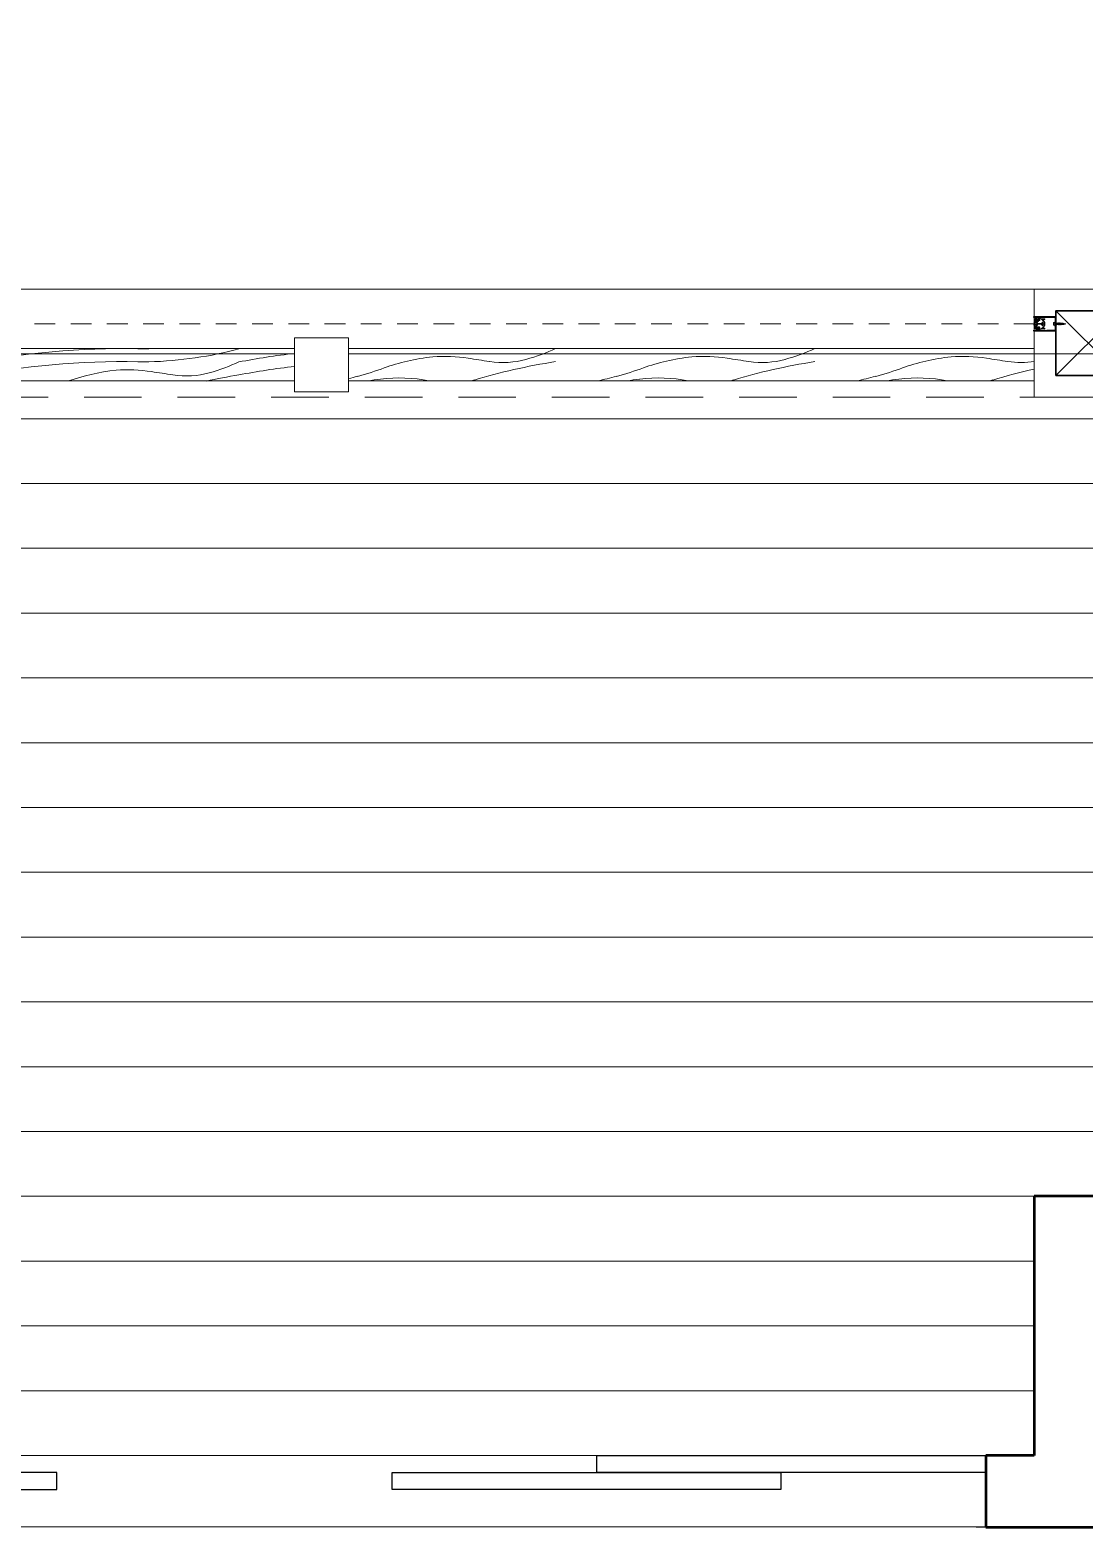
# Model space of a CAD drawing. Header units: inches. Extents: x -1373 to 690, y -94 to 608.
# Drawn here: x 391.4 to 489, y 306 to 444.6 of the extents above; entities that cross this region are included whole.
import ezdxf

# ---------------------------------------------------------------- set-up
doc = ezdxf.new("R2010")
doc.units = ezdxf.units.IN
doc.header["$MEASUREMENT"] = 0
for name, pattern in [('Dashed', [8.666667, 5.333333, -3.333334]), ('PHANTOM2', [1.25, 0.625, -0.125, 0.125, -0.125, 0.125, -0.125]), ('short Dashed', [3.36, 1.92, -1.44]), ('Wipeout_Contour', [39.370079, 0, -39.370079])]:
    doc.linetypes.add(name, pattern=pattern)
for name, color, linetype, lineweight, true_color in [('0_Pen_No__21', 7, 'Continuous', 13, 0x3687d9), ('0_Pen_No__22', 7, 'Continuous', 13, 0x650066), ('A-BEAM.N_Pen_No__2', 7, 'Continuous', 18, 0x404040), ('A-COLS.N_Pen_No__21', 7, 'Continuous', 13, 0x3687d9), ('A-COLS.N_Pen_No__22', 7, 'Continuous', 13, 0x650066), ('A-CSWK.N_Pen_No__21', 7, 'Continuous', 13, 0x3687d9), ('A-STRS-EXTR.N_Pen_No__2', 7, 'Continuous', 18, 0x404040), ('A-WALL-EXTR.N_Pen_No__3', 7, 'Continuous', 25, 0x8c4600), ('Doors_Pen_No__3', 7, 'Continuous', 25, 0x8c4600), ('Doors_Pen_No__6', 7, 'Continuous', 18, 0x2c53a6), ('Skin Separator Lines_Pen_No__25', 7, 'Continuous', 35, 0xd9610b)]:
    doc.layers.add(name, color=color, linetype=linetype, lineweight=lineweight, true_color=true_color)
for name, color, linetype in [('A-BEAM.N', 7, 'Continuous'), ('A-COLS.N', 7, 'Continuous'), ('A-STRS-EXTR.N', 7, 'Continuous'), ('A-WALL-EXTR.N', 7, 'Continuous'), ('A-WALL-PRTL.N', 7, 'Continuous'), ('Cover Fills', 7, 'Continuous'), ('Doors', 7, 'Continuous')]:
    doc.layers.add(name, color=color, linetype=linetype)
for name, color, linetype, lineweight in [('A-COLS.N_Pen_No__23', 7, 'Continuous', 20), ('A-WALL-EXTR.N_Pen_No__1', 7, 'Continuous', 50), ('A-WALL-PRTL.N_Pen_No__23', 7, 'Continuous', 20), ('Cover Fills_Pen_No__96', 8, 'Continuous', 18), ('Doors_Pen_No__1', 7, 'Continuous', 50)]:
    doc.layers.add(name, color=color, linetype=linetype, lineweight=lineweight)

# ---------------------------------------------------------------- blocks, each defined once
blk = doc.blocks.new('Slab_6', base_point=(-3.57, 312.64))
at = {"layer": 'Cover Fills_Pen_No__96', "linetype": 'Continuous', "lineweight": 18}
h = blk.add_hatch(dxfattribs=at)
h.set_pattern_fill('06___Parallel_06__H', color=8, style=0, pattern_type=2)
h.set_pattern_definition([(0, (214.9315, 384.6384), (0, 6), [])])
h.paths.add_polyline_path([(-3.57, 312.64), (484.43, 312.64), (484.43, 336.64), (628.43, 336.64), (628.43, 328.64), (676.43, 328.64), (676.43, 384.64), (628.43, 384.64), (628.43, 420.64), (336.43, 420.64), (336.43, 444.64), (36.43, 444.64), (36.43, 424.64), (-3.57, 424.64)])
at = {"layer": 'A-STRS-EXTR.N_Pen_No__2', "color": 49, "linetype": 'Continuous', "lineweight": 18, "true_color": 0x404040, "flags": 128}
blk.add_lwpolyline([(-3.57, 312.64), (484.43, 312.64), (484.43, 336.64), (628.43, 336.64), (628.43, 328.64), (676.43, 328.64), (676.43, 384.64), (628.43, 384.64), (628.43, 420.64), (336.43, 420.64), (336.43, 444.64), (36.43, 444.64), (36.43, 424.64), (-3.57, 424.64)], close=True, dxfattribs=at)
blk = doc.blocks.new('*X16')
at = {"layer": 'Cover Fills_Pen_No__96', "color": 8, "linetype": 'Continuous', "lineweight": 18}
for centre, major_axis, start_param, end_param in [((425.69, 405.11), (20.09, 0), 1.809894, 2.068595), ((430.07, 420.55), (14.76, 0), 5.227548, 5.459843), ((454.07, 420.55), (14.76, 0), 5.227548, 5.459843), ((410.91, 422.56), (22.74, 0), 5.208763, 5.338342), ((431.72, 408.17), (12.78, 0), 1.807645, 2.196749), ((429.67, 410.36), (8.1, 0), 1.279522, 1.688594), ((642.22, 764.85), (732.06, 0), 4.421115, 4.423958), ((450.66, 397.32), (34.86, 0), 1.878454, 2.116194), ((435.22, 416), (4.31, 0), 4.423958, 5.227548), ((434.91, 422.56), (22.74, 0), 5.208763, 5.338342), ((455.72, 408.17), (12.78, 0), 1.807645, 2.196749), ((453.67, 410.36), (8.1, 0), 1.279522, 1.688594), ((666.22, 764.85), (732.06, 0), 4.421115, 4.423958), ((474.66, 397.32), (34.86, 0), 1.878454, 2.116194), ((459.22, 416), (4.31, 0), 4.423958, 5.227548), ((458.91, 422.56), (22.74, 0), 5.208763, 5.338342), ((479.72, 408.17), (12.78, 0), 1.807645, 2.196749), ((477.67, 410.36), (8.1, 0), 1.279522, 1.688594), ((690.22, 764.85), (732.06, 0), 4.421115, 4.423958), ((498.66, 397.32), (34.86, 0), 1.990994, 2.116194), ((483.22, 416), (4.31, 0), 4.423958, 4.999261), ((412.06, 421.5), (20.32, 0), 5.164286, 5.208763), ((428.88, 402.54), (20.17, 0), 1.821347, 1.882366), ((425.62, 408.92), (7, 0), 1.1682, 1.821347), ((430.31, 414.09), (4.36, 0), 5.172557, 5.257787), ((436.06, 421.5), (20.32, 0), 5.112543, 5.208763), ((452.88, 402.54), (20.17, 0), 1.821347, 1.882366), ((449.62, 408.92), (7, 0), 1.1682, 1.821347), ((454.31, 414.09), (4.36, 0), 5.172557, 5.257787), ((460.06, 421.5), (20.32, 0), 5.112543, 5.208763), ((476.88, 402.54), (20.17, 0), 1.821347, 1.882366), ((473.62, 408.92), (7, 0), 1.1682, 1.821347), ((478.31, 414.09), (4.36, 0), 5.172557, 5.257787)]:
    blk.add_ellipse(centre, major_axis=major_axis, ratio=0.5, start_param=start_param, end_param=end_param, dxfattribs=at)
blk = doc.blocks.new('Slab_13', base_point=(484.43, 415.14))
at = {"layer": 'A-WALL-PRTL.N_Pen_No__23', "color": 7, "linetype": 'Continuous', "lineweight": 20, "flags": 128}
blk.add_lwpolyline([(484.43, 415.14), (420.93, 415.14), (420.93, 412.14), (484.43, 412.14)], close=True, dxfattribs=at)
at = {"layer": 'A-WALL-PRTL.N', "color": 7, "linetype": 'Continuous', "lineweight": 20}
blk.add_blockref('*X16', (0, 0), dxfattribs=at)
blk = doc.blocks.new('*X18')
at = {"layer": 'Cover Fills_Pen_No__96', "color": 8, "linetype": 'Continuous', "lineweight": 18}
for centre, major_axis, start_param, end_param in [((329.18, 423.93), (20.09, 0), 5.082008, 5.210188), ((352.01, 396.84), (36.59, 0), 1.504981, 1.941007), ((353.18, 423.93), (20.09, 0), 4.774161, 5.210188), ((376.01, 396.84), (36.59, 0), 1.504981, 1.941007), ((377.18, 423.93), (20.09, 0), 4.774161, 5.210188), ((400.01, 396.84), (36.59, 0), 1.504981, 1.941007), ((401.18, 423.93), (20.09, 0), 4.774161, 5.210188), ((424.01, 396.84), (36.59, 0), 1.793304, 1.941007), ((328.74, 419.31), (14.76, 0), 5.261049, 5.459843), ((352.01, 395.64), (36.59, 0), 1.504981, 1.941007), ((354.39, 406.93), (12.78, 0), 1.807645, 2.187993), ((352.34, 409.12), (8.1, 0), 1.279522, 1.688594), ((352.74, 419.31), (14.76, 0), 5.227548, 5.459843), ((376.01, 395.64), (36.59, 0), 1.504981, 1.941007), ((378.39, 406.93), (12.78, 0), 1.807645, 2.187993), ((376.34, 409.12), (8.1, 0), 1.279522, 1.688594), ((376.74, 419.31), (14.76, 0), 5.227548, 5.459843), ((400.01, 395.64), (36.59, 0), 1.504981, 1.941007), ((402.39, 406.93), (12.78, 0), 1.807645, 2.187993), ((400.34, 409.12), (8.1, 0), 1.279522, 1.688594), ((400.74, 419.31), (14.76, 0), 5.227548, 5.459843), ((424.01, 395.64), (36.59, 0), 1.793304, 1.941007), ((349.33, 396.08), (34.86, 0), 1.878454, 1.949597), ((564.89, 763.61), (732.06, 0), 4.421115, 4.423958), ((357.89, 414.76), (4.31, 0), 4.423958, 5.227548), ((373.33, 396.08), (34.86, 0), 1.878454, 1.971211), ((588.89, 763.61), (732.06, 0), 4.421115, 4.423958), ((381.89, 414.76), (4.31, 0), 4.423958, 5.227548), ((397.33, 396.08), (34.86, 0), 1.878454, 1.971211), ((612.89, 763.61), (732.06, 0), 4.421115, 4.423958), ((405.89, 414.76), (4.31, 0), 4.423958, 5.227548), ((421.33, 396.08), (34.86, 0), 1.878454, 1.971211)]:
    blk.add_ellipse(centre, major_axis=major_axis, ratio=0.5, start_param=start_param, end_param=end_param, dxfattribs=at)
blk = doc.blocks.new('Slab_14', base_point=(336.43, 415.14))
at = {"layer": 'A-WALL-PRTL.N_Pen_No__23', "color": 7, "linetype": 'Continuous', "lineweight": 20, "flags": 128}
blk.add_lwpolyline([(336.43, 415.14), (415.93, 415.14), (415.93, 412.14), (336.43, 412.14)], close=True, dxfattribs=at)
at = {"layer": 'A-WALL-PRTL.N', "color": 7, "linetype": 'Continuous', "lineweight": 20}
blk.add_blockref('*X18', (0, 0), dxfattribs=at)
blk = doc.blocks.new('RD05 Bifold')
at = {"layer": 'Doors_Pen_No__1', "color": 7, "linetype": 'Continuous', "lineweight": 50}
for p, q in [((-42, 0), (-42, -6.62)), ((42, 0), (42, -6.62))]:
    blk.add_line(p, q, dxfattribs=at)
at = {"layer": 'Doors_Pen_No__3', "color": 34, "linetype": 'Continuous', "lineweight": 25, "true_color": 0x8c4600}
for p, q in [((6.6, 18.19), (-3.9, 0)), ((7.58, 17.62), (6.6, 18.19)), ((8.55, 18.19), (7.58, 17.62)), ((19.05, 0), (8.55, 18.19)), ((29.55, 18.19), (19.05, 0)), ((30.53, 17.62), (29.55, 18.19)), ((31.5, 18.19), (30.53, 17.62)), ((42, 0), (31.5, 18.19)), ((-2.92, -0.56), (7.58, 17.62)), ((7.58, 17.62), (18.08, -0.56)), ((20.03, -0.56), (30.53, 17.62)), ((30.53, 17.62), (41.03, -0.56)), ((-42.25, 0), (-42.25, 0)), ((-42, 0), (-42, -6.62)), ((-3.9, 0), (-2.92, -0.56)), ((18.08, -0.56), (19.05, 0)), ((19.05, 0), (20.03, -0.56)), ((41.03, -0.56), (42, 0)), ((42, 0), (42, -6.62)), ((42.25, 0), (42.25, 0)), ((-42.25, -6.62), (-42.25, -6.63)), ((42.25, -6.62), (42.25, -6.63))]:
    blk.add_line(p, q, dxfattribs=at)
blk = doc.blocks.new('Wall_4', base_point=(628.43, 336.64))
at = {"layer": 'A-WALL-EXTR.N_Pen_No__1', "color": 7, "linetype": 'Continuous', "lineweight": 50, "flags": 128}
for points in [[(484.43, 336.64), (484.43, 330.01)], [(498.81, 336.64), (484.43, 336.64)], [(621.81, 336.64), (582.81, 336.64)], [(491.06, 330.01), (498.81, 330.01)], [(582.81, 330.01), (621.81, 330.01)]]:
    blk.add_lwpolyline(points, dxfattribs=at)
at = {"layer": 'A-WALL-EXTR.N_Pen_No__3', "color": 34, "linetype": 'Continuous', "lineweight": 25, "true_color": 0x8c4600}
for p, q in [((582.81, 336.64), (498.81, 336.64)), ((498.81, 330.01), (582.81, 330.01))]:
    blk.add_line(p, q, dxfattribs=at)
at = {"layer": 'Doors', "color": 34, "linetype": 'Continuous', "lineweight": 25, "true_color": 0x8c4600, "zscale": 39.37007874015748}
blk.add_blockref('RD05 Bifold', (540.81, 336.64), dxfattribs=at)
blk = doc.blocks.new('RD03 Slider 1')
at = {"layer": 'Doors_Pen_No__1', "color": 7, "linetype": 'Continuous', "lineweight": 50}
for p, q in [((-70.5, 0), (-70.5, -6.62)), ((70.5, 0), (70.5, -6.62))]:
    blk.add_line(p, q, dxfattribs=at)
at = {"layer": 'Doors_Pen_No__3', "color": 34, "linetype": 'Continuous', "lineweight": 25, "true_color": 0x8c4600}
for p, q in [((-34.5, 0), (-70.5, 0)), ((-70.5, 0), (-70.5, -1.57)), ((-70.5, 0), (-70.5, -6.62)), ((-34.5, -1.57), (-34.5, 0)), ((34.5, 0), (70.5, 0)), ((34.5, -1.57), (34.5, 0)), ((70.5, 0), (70.5, -1.57)), ((70.5, 0), (70.5, -6.62)), ((-70.5, -1.57), (-34.5, -1.57)), ((-15.53, -1.57), (-51.52, -1.57)), ((-51.52, -1.57), (-51.52, -3.15)), ((-15.53, -3.15), (-15.53, -1.57)), ((15.53, -1.57), (51.52, -1.57)), ((15.53, -3.15), (15.53, -1.57)), ((70.5, -1.57), (34.5, -1.57)), ((51.52, -1.57), (51.52, -3.15)), ((-51.52, -3.15), (-15.53, -3.15)), ((51.52, -3.15), (15.53, -3.15))]:
    blk.add_line(p, q, dxfattribs=at)
at = {"layer": 'Doors_Pen_No__6', "color": 167, "linetype": 'Continuous', "lineweight": 18, "true_color": 0x2c53a6}
for p, q in [((-70.5, 0), (70.5, 0)), ((-70.5, -6.62), (70.5, -6.62))]:
    blk.add_line(p, q, dxfattribs=at)
blk = doc.blocks.new('Wall_5', base_point=(484.43, 312.64))
at = {"layer": 'A-WALL-EXTR.N_Pen_No__1', "color": 7, "linetype": 'Continuous', "lineweight": 50, "flags": 128}
for points in [[(484.43, 312.64), (479.93, 312.64)], [(479.93, 306.01), (491.06, 306.01)]]:
    blk.add_lwpolyline(points, dxfattribs=at)
at = {"layer": 'Doors', "color": 34, "linetype": 'Continuous', "lineweight": 25, "true_color": 0x8c4600, "zscale": 39.37007874015748}
blk.add_blockref('RD03 Slider 1', (409.43, 312.64), dxfattribs=at)
blk = doc.blocks.new('Wall_7', base_point=(484.43, 336.64))
at = {"layer": 'A-WALL-EXTR.N_Pen_No__1', "color": 7, "linetype": 'Continuous', "lineweight": 50, "flags": 128}
for points in [[(484.43, 330.01), (484.43, 312.64)], [(491.06, 312.64), (491.06, 330.01)]]:
    blk.add_lwpolyline(points, dxfattribs=at)
blk = doc.blocks.new('Beam_6', base_point=(623.43, 415.64))
at = {"layer": 'A-BEAM.N_Pen_No__2', "color": 49, "linetype": 'Dashed', "lineweight": 18, "true_color": 0x404040}
for p, q in [((628.43, 420.64), (336.43, 420.64)), ((618.43, 410.64), (336.43, 410.64))]:
    blk.add_line(p, q, dxfattribs=at)
blk = doc.blocks.new('Column_26', base_point=(489.43, 415.64))
at = {"layer": 'A-COLS.N_Pen_No__21', "color": 145, "linetype": 'Continuous', "lineweight": 13, "true_color": 0x3687d9}
for p, q in [((486.43, 412.64), (492.43, 418.64)), ((492.43, 412.64), (486.43, 418.64))]:
    blk.add_line(p, q, dxfattribs=at)
at = {"layer": 'A-COLS.N_Pen_No__22', "color": 206, "linetype": 'Continuous', "lineweight": 13, "true_color": 0x650066, "flags": 128}
blk.add_lwpolyline([(484.43, 410.64), (494.43, 410.64), (494.43, 420.64), (484.43, 420.64)], close=True, dxfattribs=at)
at = {"layer": 'Skin Separator Lines_Pen_No__25', "color": 32, "linetype": 'Continuous', "lineweight": 35, "true_color": 0xd9610b, "flags": 128}
blk.add_lwpolyline([(486.43, 412.64), (486.43, 418.64), (492.43, 418.64), (492.43, 412.64)], close=True, dxfattribs=at)
blk = doc.blocks.new('Column_29', base_point=(418.43, 413.64))
at = {"color": 254, "linetype": 'Wipeout_Contour', "lineweight": 0, "ltscale": 2353.510062}
blk.add_wipeout([(420.93, 411.14), (420.93, 416.14), (415.93, 416.14), (415.93, 411.14)], dxfattribs=at).dxf.layer = 'Cover Fills'
at = {"layer": 'A-COLS.N_Pen_No__23', "color": 7, "linetype": 'Continuous', "lineweight": 20, "flags": 128}
blk.add_lwpolyline([(420.93, 411.14), (420.93, 416.14), (415.93, 416.14), (415.93, 411.14)], close=True, dxfattribs=at)

msp = doc.modelspace()

# ---------------------------------------------------------------- linework, layer by layer
at = {"layer": '0_Pen_No__21', "color": 145, "linetype": 'short Dashed', "lineweight": 13, "true_color": 0x3687d9}
msp.add_line((484.47, 417.43), (336.39, 417.43), dxfattribs=at)
at = {"layer": '0_Pen_No__22', "color": 206, "linetype": 'Continuous', "lineweight": 13, "true_color": 0x650066}
for p, q in [((484.37, 418.02), (484.37, 418.09)), ((484.38, 417.5), (484.38, 417.49)), ((484.38, 417.34), (484.38, 417.33)), ((484.39, 418.1), (486.43, 418.1)), ((484.39, 418), (484.42, 418)), ((484.4, 417.48), (484.44, 417.48)), ((484.44, 417.36), (484.4, 417.36)), ((484.42, 417.84), (484.42, 417.73)), ((484.51, 417.89), (484.46, 417.89)), ((484.51, 417.67), (484.46, 417.67)), ((484.51, 417.89), (484.51, 417.67)), ((484.56, 417.85), (484.51, 417.73)), ((484.92, 417.84), (484.51, 417.84)), ((484.92, 417.73), (484.51, 417.73)), ((484.52, 418), (484.52, 418)), ((484.58, 417.92), (484.52, 417.92)), ((484.52, 417.92), (484.52, 417.82)), ((484.52, 417.76), (484.52, 417.61)), ((484.62, 417.85), (484.56, 417.72)), ((484.56, 417.84), (484.56, 417.85)), ((484.56, 417.72), (484.56, 417.73)), ((484.58, 417.93), (484.58, 417.86)), ((484.66, 417.93), (484.58, 417.93)), ((484.58, 417.85), (484.58, 417.92)), ((484.58, 417.86), (484.66, 417.86)), ((484.64, 417.85), (484.58, 417.85)), ((484.58, 417.73), (484.58, 417.63)), ((484.66, 417.73), (484.58, 417.73)), ((484.58, 417.73), (484.64, 417.73)), ((484.58, 417.62), (484.58, 417.73)), ((484.58, 417.63), (484.81, 417.63)), ((484.62, 418), (484.62, 418)), ((484.67, 417.85), (484.62, 417.72)), ((484.62, 417.84), (484.62, 417.85)), ((484.62, 417.72), (484.62, 417.73)), ((484.64, 417.73), (484.64, 417.85)), ((484.66, 418.02), (484.66, 417.93)), ((484.8, 417.93), (484.66, 418.02)), ((484.66, 417.86), (484.66, 417.73)), ((484.72, 417.85), (484.67, 417.72)), ((484.67, 417.84), (484.67, 417.85)), ((484.67, 417.72), (484.67, 417.73)), ((484.71, 418), (484.72, 418)), ((484.72, 417.84), (484.72, 417.85)), ((484.78, 417.85), (484.72, 417.72)), ((484.72, 417.72), (484.72, 417.73)), ((484.76, 417.45), (485.08, 417.45)), ((485.08, 417.38), (484.76, 417.38)), ((484.83, 417.85), (484.78, 417.72)), ((484.78, 417.84), (484.78, 417.85)), ((484.78, 417.72), (484.78, 417.73)), ((484.95, 417.78), (484.79, 417.75)), ((484.9, 417.93), (484.8, 417.93)), ((484.81, 418), (484.82, 418)), ((484.81, 417.84), (484.85, 417.88)), ((484.81, 417.63), (484.81, 417.84)), ((484.83, 417.84), (484.83, 417.85)), ((484.85, 417.88), (484.9, 417.88)), ((484.92, 417.84), (484.87, 417.77)), ((484.91, 418), (484.92, 418)), ((484.92, 417.84), (484.95, 417.78)), ((484.95, 417.78), (484.92, 417.73)), ((485.01, 418), (485.02, 418)), ((485.11, 418), (485.12, 418)), ((485.4, 417.88), (485.11, 417.88)), ((485.15, 417.53), (485.15, 417.58)), ((485.15, 417.26), (485.15, 417.31)), ((485.16, 417.59), (485.21, 417.59)), ((485.4, 417.83), (485.2, 417.83)), ((485.21, 418), (485.22, 418)), ((485.22, 417.58), (485.22, 417.53)), ((485.22, 417.31), (485.22, 417.26)), ((485.31, 418), (485.31, 418)), ((485.4, 417.88), (485.4, 417.83)), ((485.41, 418), (485.41, 418)), ((485.51, 418), (485.51, 418)), ((485.61, 418), (486.34, 418)), ((486.22, 417.55), (486.32, 417.55)), ((486.22, 417.55), (486.22, 417.3)), ((486.22, 417.5), (486.32, 417.5)), ((486.22, 417.34), (486.32, 417.34)), ((486.22, 417.3), (486.32, 417.3)), ((486.32, 417.62), (486.35, 417.62)), ((486.32, 417.62), (486.32, 417.22)), ((486.35, 417.99), (486.35, 416.86)), ((486.35, 417.62), (486.35, 417.22)), ((486.35, 417.52), (486.4, 417.48)), ((486.35, 417.33), (486.41, 417.52)), ((486.35, 417.36), (486.36, 417.36)), ((486.35, 417.33), (486.36, 417.33)), ((486.36, 417.33), (486.42, 417.52)), ((486.37, 417.36), (486.46, 417.36)), ((486.41, 417.52), (486.42, 417.52)), ((486.41, 417.48), (486.5, 417.48)), ((486.44, 417.48), (486.42, 417.52)), ((486.45, 417.33), (486.43, 417.36)), ((486.45, 418.09), (486.45, 416.76)), ((486.45, 417.33), (486.51, 417.52)), ((486.45, 417.33), (486.46, 417.33)), ((486.46, 417.33), (486.52, 417.52)), ((486.47, 417.36), (486.56, 417.36)), ((486.51, 417.52), (486.52, 417.52)), ((486.51, 417.48), (486.6, 417.48)), ((486.54, 417.48), (486.52, 417.52)), ((486.55, 417.33), (486.53, 417.36)), ((486.55, 417.33), (486.61, 417.52)), ((486.55, 417.33), (486.56, 417.33)), ((486.56, 417.33), (486.62, 417.52)), ((486.57, 417.36), (486.66, 417.36)), ((486.61, 417.52), (486.62, 417.52)), ((486.61, 417.48), (486.7, 417.48)), ((486.64, 417.48), (486.62, 417.52)), ((486.64, 417.33), (486.63, 417.36)), ((486.64, 417.33), (486.71, 417.52)), ((486.64, 417.33), (486.66, 417.33)), ((486.66, 417.33), (486.72, 417.52)), ((486.67, 417.36), (486.76, 417.36)), ((486.71, 417.52), (486.72, 417.52)), ((486.71, 417.48), (486.8, 417.48)), ((486.73, 417.48), (486.72, 417.52)), ((486.74, 417.33), (486.73, 417.36)), ((486.74, 417.33), (486.81, 417.52)), ((486.74, 417.33), (486.75, 417.33)), ((486.75, 417.33), (486.82, 417.52)), ((486.77, 417.36), (486.86, 417.36)), ((486.81, 417.52), (486.82, 417.52)), ((486.81, 417.48), (486.9, 417.48)), ((486.83, 417.48), (486.82, 417.52)), ((486.84, 417.33), (486.83, 417.36)), ((486.84, 417.33), (486.91, 417.52)), ((486.84, 417.33), (486.85, 417.33)), ((486.85, 417.33), (486.92, 417.52)), ((486.87, 417.36), (486.96, 417.36)), ((486.91, 417.52), (486.92, 417.52)), ((486.91, 417.48), (487, 417.48)), ((486.93, 417.48), (486.92, 417.52)), ((486.94, 417.33), (486.93, 417.36)), ((486.94, 417.33), (487.01, 417.5)), ((486.94, 417.33), (486.95, 417.33)), ((486.95, 417.33), (487.02, 417.5)), ((486.97, 417.36), (487.05, 417.36)), ((487.02, 417.5), (487.01, 417.5)), ((487.01, 417.48), (487.1, 417.48)), ((487.02, 417.48), (487.02, 417.5)), ((487.05, 417.35), (487.1, 417.49)), ((487.05, 417.35), (487.05, 417.36)), ((487.06, 417.35), (487.05, 417.35)), ((487.06, 417.35), (487.11, 417.49)), ((487.07, 417.36), (487.1, 417.36)), ((487.11, 417.49), (487.1, 417.49)), ((487.27, 417.4), (487.1, 417.36)), ((487.11, 417.48), (487.11, 417.49)), ((487.19, 417.46), (487.11, 417.48)), ((487.15, 417.36), (487.19, 417.47)), ((487.15, 417.36), (487.15, 417.37)), ((487.17, 417.36), (487.15, 417.36)), ((487.17, 417.36), (487.2, 417.47)), ((487.2, 417.47), (487.19, 417.47)), ((487.21, 417.45), (487.2, 417.47)), ((487.28, 417.44), (487.2, 417.46)), ((487.26, 417.39), (487.28, 417.45)), ((487.26, 417.39), (487.26, 417.4)), ((487.27, 417.39), (487.26, 417.39)), ((487.27, 417.39), (487.29, 417.44)), ((487.29, 417.44), (487.28, 417.45)), ((487.34, 417.42), (487.28, 417.41)), ((487.3, 417.43), (487.29, 417.44)), ((487.34, 417.42), (487.29, 417.43)), ((484.37, 416.83), (484.37, 416.76)), ((484.39, 416.84), (484.42, 416.84)), ((484.39, 416.74), (486.43, 416.74)), ((484.43, 417.15), (484.43, 417.04)), ((484.51, 417.2), (484.46, 417.2)), ((484.51, 416.99), (484.46, 416.99)), ((484.51, 417.2), (484.51, 416.99)), ((484.92, 417.15), (484.51, 417.15)), ((484.92, 417.04), (484.51, 417.04)), ((484.52, 417.22), (484.52, 417.11)), ((484.57, 417.16), (484.52, 417.04)), ((484.52, 417.08), (484.52, 416.98)), ((484.52, 416.98), (484.58, 416.98)), ((484.52, 416.84), (484.52, 416.84)), ((484.62, 417.16), (484.57, 417.03)), ((484.57, 417.15), (484.57, 417.16)), ((484.57, 417.03), (484.57, 417.04)), ((484.58, 416.98), (484.58, 417.22)), ((484.67, 417.16), (484.62, 417.03)), ((484.62, 417.15), (484.62, 417.16)), ((484.62, 417.03), (484.62, 417.04)), ((484.62, 416.84), (484.62, 416.84)), ((484.73, 417.16), (484.67, 417.03)), ((484.67, 417.15), (484.67, 417.16)), ((484.67, 417.03), (484.67, 417.04)), ((484.71, 416.84), (484.72, 416.84)), ((484.73, 417.15), (484.73, 417.16)), ((484.78, 417.16), (484.73, 417.03)), ((484.73, 417.03), (484.73, 417.04)), ((484.84, 417.16), (484.78, 417.03)), ((484.78, 417.15), (484.78, 417.16)), ((484.78, 417.03), (484.78, 417.04)), ((484.95, 417.1), (484.79, 417.06)), ((484.81, 416.84), (484.82, 416.84)), ((484.84, 417.15), (484.84, 417.16)), ((484.92, 417.15), (484.87, 417.08)), ((484.91, 416.84), (484.92, 416.84)), ((484.92, 417.15), (484.95, 417.1)), ((484.95, 417.1), (484.92, 417.04)), ((485.01, 416.84), (485.02, 416.84)), ((485.4, 416.96), (485.11, 416.96)), ((485.11, 416.84), (485.12, 416.84)), ((485.21, 417.25), (485.16, 417.25)), ((485.4, 417.01), (485.2, 417.01)), ((485.21, 416.84), (485.22, 416.84)), ((485.31, 416.84), (485.31, 416.84)), ((485.4, 416.96), (485.4, 417.01)), ((485.41, 416.84), (485.41, 416.84)), ((485.51, 416.84), (485.51, 416.84)), ((485.61, 416.84), (486.34, 416.84)), ((486.32, 417.22), (486.35, 417.22))]:
    msp.add_line(p, q, dxfattribs=at)
at = {"layer": '0_Pen_No__22', "color": 206, "linetype": 'PHANTOM2', "lineweight": 13, "true_color": 0x650066}
for p, q in [((484.47, 417.48), (484.64, 417.48)), ((484.47, 417.48), (484.47, 417.36)), ((484.47, 417.36), (484.64, 417.36)), ((484.64, 417.48), (484.67, 417.45)), ((484.64, 417.36), (484.67, 417.39)), ((484.67, 417.39), (484.67, 417.45))]:
    msp.add_line(p, q, dxfattribs=at)
at = {"layer": '0_Pen_No__22', "color": 206, "linetype": 'Continuous', "lineweight": 13, "true_color": 0x650066, "flags": 128}
msp.add_lwpolyline([(484.9, 417.88, -1.000034), (484.9, 416.96), (484.69, 416.96), (484.65, 417), (484.65, 417.04), (484.58, 417.04), (484.58, 416.91), (484.66, 416.91), (484.66, 416.82), (484.8, 416.91), (484.9, 416.91)], format="xyb", dxfattribs=at)
at = {"layer": '0_Pen_No__22', "color": 206, "linetype": 'Continuous', "lineweight": 13, "true_color": 0x650066}
for centre, radius, start, end in [((484.39, 418.09), 0.0158, 90, 180), ((484.39, 418.02), 0.0158, 180, 270), ((484.56, 417.42), 0.2, 104.1839, 153.998), ((484.4, 417.49), 0.0142, 180, 270), ((484.4, 417.34), 0.0142, 90, 180), ((484.56, 417.42), 0.2, 206.002, 255.816), ((484.47, 417.96), 0.0618, 41.6122, 138.3877), ((484.49, 417.83), 0.0673, 118.0671, 177.4479), ((484.49, 417.74), 0.0697, 183.6648, 240.8201), ((484.44, 417.49), 0.0142, 270, 333.4313), ((484.44, 417.34), 0.0142, 26.5687, 90), ((484.56, 417.42), 0.133, 211.4059, 148.594), ((484.57, 417.96), 0.0618, 41.6122, 138.3877), ((484.52, 417.79), 0.0295, 270, 90), ((484.56, 417.42), 0.2, 55.037, 84.9837), ((484.67, 417.96), 0.0618, 41.6122, 138.3877), ((484.56, 417.42), 0.2, 9.5691, 55.037), ((484.56, 417.42), 0.2, 304.9629, 312.4458), ((484.7, 417.27), 0.0056, 223.687, 44.4155), ((484.72, 417.29), 0.0056, 228.7731, 49.3959), ((484.56, 417.42), 0.2, 315.6567, 317.479), ((484.77, 417.96), 0.0618, 41.6122, 138.3877), ((484.56, 417.42), 0.2, 320.69, 350.4308), ((484.87, 417.96), 0.0618, 41.6122, 138.3877), ((484.9, 417.42), 0.507, 64.956, 90), ((484.97, 417.96), 0.0618, 41.6122, 138.3877), ((485.06, 417.96), 0.0618, 41.6122, 138.3877), ((485.08, 417.46), 0.00986, 270, 337.9554), ((485.08, 417.37), 0.00986, 22.0446, 90), ((485.19, 417.42), 0.108, 114.953, 157.9554), ((485.19, 417.42), 0.108, 202.0446, 245.047), ((485.16, 417.96), 0.0618, 41.6122, 138.3877), ((485.19, 417.42), 0.0592, 90, 270), ((485.14, 417.53), 0.00986, 294.953, 360), ((485.14, 417.31), 0.00986, 360, 65.047), ((485.16, 417.58), 0.00986, 90, 180), ((485.19, 417.42), 0.0592, 47.89, 90), ((485.19, 417.42), 0.0592, 270, 312.1099), ((485.21, 417.82), 0.00613, 115.839, 208.9336), ((484.9, 417.42), 0.507, 307.2295, 52.7994), ((485.21, 417.58), 0.00986, 360, 90), ((485.26, 417.96), 0.0618, 41.6122, 138.3877), ((485.23, 417.53), 0.00986, 180, 250.8051), ((485.19, 417.42), 0.108, 47.89, 70.8051), ((485.19, 417.42), 0.108, 289.1948, 312.1099), ((485.23, 417.31), 0.00986, 109.1948, 180), ((485.25, 417.48), 0.0246, 227.89, 270), ((485.25, 417.36), 0.0246, 90, 132.1099), ((485.25, 417.48), 0.0246, 270, 47.89), ((485.25, 417.36), 0.0246, 312.1099, 90), ((485.36, 417.96), 0.0618, 41.6122, 138.3877), ((485.46, 417.96), 0.0618, 41.6122, 138.3877), ((485.56, 417.96), 0.0618, 41.6122, 138.3877), ((486.34, 417.99), 0.0158, 360, 90), ((486.43, 418.09), 0.0158, 360, 90), ((484.39, 416.83), 0.0158, 90, 180), ((484.39, 416.76), 0.0158, 180, 270), ((484.47, 416.88), 0.0618, 221.6122, 318.3877), ((484.49, 417.14), 0.0673, 118.0671, 177.4479), ((484.49, 417.05), 0.0697, 183.6648, 240.8201), ((484.52, 417.09), 0.0149, 270, 90), ((484.57, 416.88), 0.0618, 221.6122, 318.3877), ((484.56, 417.42), 0.2, 275.0162, 304.9629), ((484.67, 416.88), 0.0618, 221.6122, 318.3877), ((484.77, 416.88), 0.0618, 221.6122, 318.3877), ((484.87, 416.88), 0.0618, 221.6122, 318.3877), ((484.9, 417.42), 0.507, 270.0039, 294.9775), ((484.97, 416.88), 0.0618, 221.6122, 318.3877), ((485.06, 416.88), 0.0618, 221.6122, 318.3877), ((485.16, 416.88), 0.0618, 221.6122, 318.3877), ((485.16, 417.26), 0.00986, 180, 270), ((485.21, 417.01), 0.00613, 151.0663, 244.161), ((485.21, 417.26), 0.00986, 270, 360), ((485.26, 416.88), 0.0618, 221.6122, 318.3877), ((485.36, 416.88), 0.0618, 221.6122, 318.3877), ((485.46, 416.88), 0.0618, 221.6122, 318.3877), ((485.56, 416.88), 0.0618, 221.6122, 318.3877), ((486.34, 416.86), 0.0158, 270, 360), ((486.43, 416.76), 0.0158, 270, 360)]:
    msp.add_arc(centre, radius, start, end, dxfattribs=at)
at = {"layer": 'A-CSWK.N_Pen_No__21', "color": 145, "linetype": 'short Dashed', "lineweight": 13, "true_color": 0x3687d9}
msp.add_line((479.06, 306.01), (597.81, 306.01), dxfattribs=at)

# ---------------------------------------------------------------- block references
at = {"layer": 'A-BEAM.N', "color": 49, "lineweight": 18, "true_color": 0x404040}
msp.add_blockref('Beam_6', (623.43, 415.64), dxfattribs=at)
at = {"layer": 'A-COLS.N', "color": 32, "lineweight": 35, "true_color": 0xd9610b}
msp.add_blockref('Column_26', (489.43, 415.64), dxfattribs=at)
at = {"layer": 'A-STRS-EXTR.N', "color": 49, "linetype": 'Continuous', "lineweight": 18, "true_color": 0x404040}
msp.add_blockref('Slab_6', (-3.57, 312.64), dxfattribs=at)
at = {"layer": 'A-WALL-EXTR.N', "color": 7, "lineweight": 50}
for name, p in [('Wall_4', (628.43, 336.64)), ('Wall_7', (484.43, 336.64)), ('Wall_5', (484.43, 312.64))]:
    msp.add_blockref(name, p, dxfattribs=at)
at = {"layer": 'A-WALL-PRTL.N', "color": 7, "linetype": 'Continuous', "lineweight": 20}
for name, p in [('Slab_14', (336.43, 415.14)), ('Slab_13', (484.43, 415.14))]:
    msp.add_blockref(name, p, dxfattribs=at)

# ---------------------------------------------------------------- next in the draw order: block references
at = {"layer": 'A-COLS.N', "color": 32, "lineweight": 35, "true_color": 0xd9610b}
msp.add_blockref('Column_29', (418.43, 413.64), dxfattribs=at)

doc.saveas('drawing.dxf')
